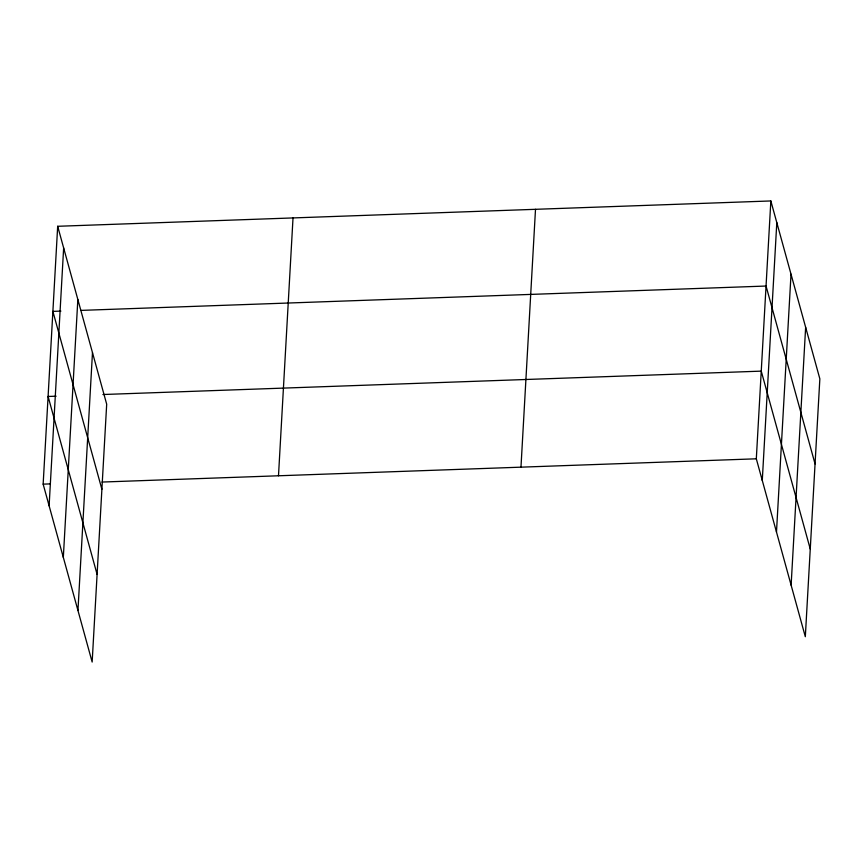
<?xml version="1.0" encoding="UTF-8"?>
<svg xmlns="http://www.w3.org/2000/svg" width="863" height="863" viewBox="0 0 863 863"><rect width="100%" height="100%" fill="white"/><g stroke="black" fill="none" stroke-linecap="round" stroke-linejoin="round"><path stroke-width="1.29" d="M57.681 226.289L106.688 404.197L92.158 662.05L43.15 484.143L57.681 226.289L770.842 200.95L819.85 378.857L805.319 636.711L756.312 458.803L770.842 200.95M49.115 505.804L63.646 247.951M63.323 557.369L77.843 299.504M77.95 610.486L92.481 352.633M278.49 475.783L293.021 217.929M520.972 467.163L535.502 209.31M762.277 480.464L776.808 222.611M776.484 532.029L791.015 274.164M791.123 585.146L805.643 327.293M60.906 311.101L52.88 311.381L101.888 489.289M80.971 310.389L766.053 286.041L815.06 463.949M56.117 396.193L48.091 396.473L97.098 574.38M102.913 394.52L761.252 371.133L810.26 549.041M43.15 484.143L49.838 483.906M101.985 482.05L756.312 458.803"/></g></svg>
